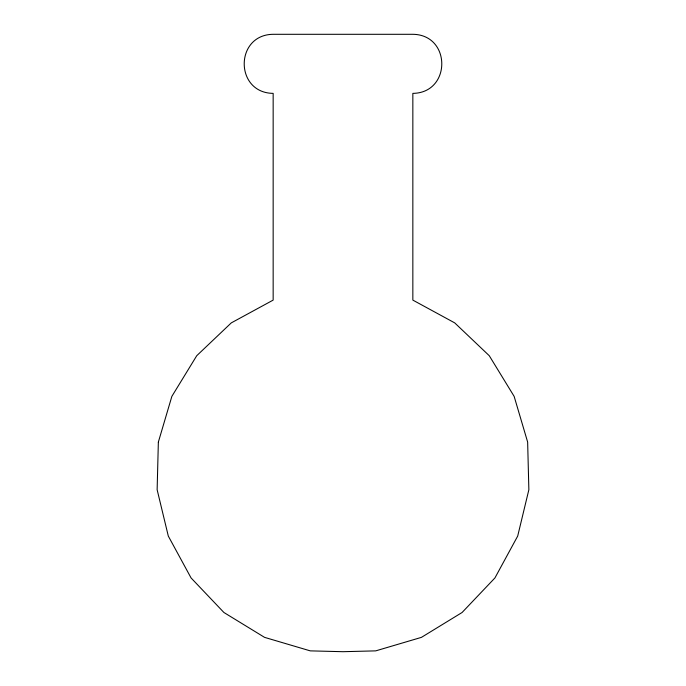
<?xml version="1.0" encoding="UTF-8"?>
<svg xmlns="http://www.w3.org/2000/svg" width="686" height="686" viewBox="0 0 686 686"><rect width="100%" height="100%" fill="white"/><g stroke="black" fill="none" stroke-linecap="round" stroke-linejoin="round"><path stroke-width="1.03" d="M158.355 442.084L157.137 489.727L168.302 536.066L191.068 577.938L223.902 612.487L264.556 637.363L310.269 650.868L343 651.7L375.731 650.868L421.444 637.363L462.098 612.487L494.932 577.938L517.698 536.066L528.863 489.727L527.645 442.084L514.14 396.371L489.264 355.717L454.715 322.883L412.843 300.108L412.843 93.373C451.422 92.919 451.422 34.754 412.843 34.3L273.157 34.3C234.578 34.754 234.578 92.919 273.157 93.373L273.157 300.108L231.285 322.883L196.736 355.717L171.86 396.371L158.355 442.084"/></g></svg>
